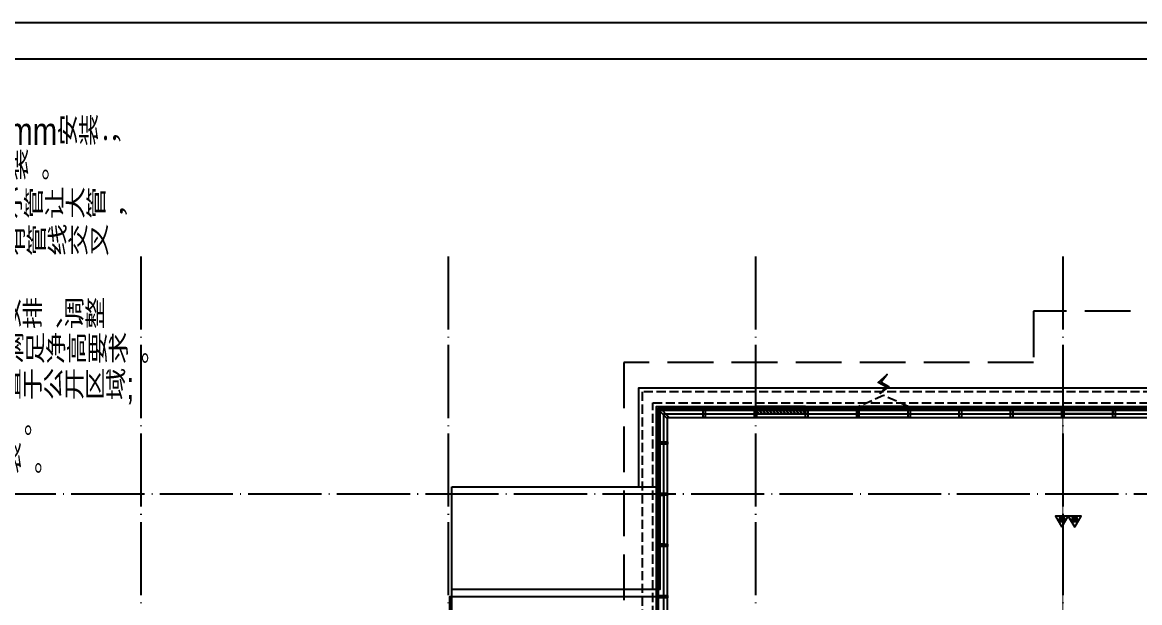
# Model space of a CAD drawing. Extents: x -186750 to 855523, y -12902 to 560425.
# Drawn here: x 108523 to 139057, y 30635 to 46500 of the extents above; entities that cross this region are included whole.
import ezdxf
from ezdxf.xclip import XClip

# ---------------------------------------------------------------- set-up
doc = ezdxf.new("R2010")
doc.units = 0
doc.header["$LTSCALE"] = 1000
doc.header["$MEASUREMENT"] = 0
doc.header["$XCLIPFRAME"] = 0
for name, pattern in [('104-10 轴网$0$DOTE', [2.4200000000000004, 2, -0.2, 0.02, -0.2]), ('8#楼幕墙$0$109-34 轴网$0$L1$0$$AUDIT_BAD_LTYPE1', [0]), ('8#楼幕墙$0$DASH', [0.35, 0.25, -0.1]), ('X-104 8#10#平面$0$109-34 轴网$0$L1$0$$AUDIT_BAD_LTYPE1', [0]), ('X-104 8#10#平面$0$DASH', [0.35, 0.25, -0.1])]:
    doc.linetypes.add(name, pattern=pattern)
for name, color, linetype in [('104-10 轴网$0$A_AXIS-轴线', 252, '104-10 轴网$0$DOTE'), ('8#楼幕墙$0$A-C_玻璃幕墙', 140, 'Continuous'), ('EQUIP_消防', 7, 'Continuous'), ('PIPE-消防', 1, 'Continuous'), ('TWT_TEXT', 7, 'Continuous'), ('X-104 8#10#平面$0$A-E_楼梯', 252, 'Continuous'), ('X-104 8#10#平面$0$A-O_屋面', 201, 'Continuous'), ('X-104 8#10#平面$0$A-O_散水', 134, 'Continuous'), ('X-104 8#10#平面$0$A-SUR_看线', 252, 'Continuous')]:
    doc.layers.add(name, color=color, linetype=linetype)
for name, color, linetype, plot in [('8#楼幕墙$0$04-不打印_辅助线', 165, 'Continuous', False), ('8#楼幕墙$0$04-电动窗', 1, 'Continuous', False), ('X-104 8#10#平面$0$04-不打印_辅助线', 165, 'Continuous', False)]:
    doc.layers.add(name, color=color, linetype=linetype, plot=plot)
doc.styles.add('_HZTXT', font='@ros.shx', dxfattribs={"width": 0.7, "bigfont": '@jd.shx'})

# ---------------------------------------------------------------- blocks, each defined once
blk = doc.blocks.new('fgffgfgfg')
at = {"layer": 'PIPE-消防', "linetype": 'ByBlock', "style": '_HZTXT', "width": 0.8}
for s, p in [('注：', (-124097.6361233729, 20834.86036851962, -2.180216253022055e-08)), ('1、图中除特殊标注外所有压力管道梁下100mm安装；', (-123553.6459654259, 20114.15557414253, -2.180216253022055e-08)), ('所有重力流管道过第一道梁贴梁下找坡安装。', (-122744.4372724282, 19482.7361067902, -2.180216253022055e-08)), ('2、管道安装时同一标高上的管道安装原则：小管让大管，', (-123532.8773195673, 18784.59860984527)), ('有压管让无压管，水管让风管及暖管。所有管线交叉', (-122802.8894692141, 18107.69639962341)), ('处均上返，遇梁处可下返至梁底敷设。', (-122802.8894692141, 17450.25144793268)), ('3、施工承包商应在管线综合的基础上，合理安排、调整', (-123553.6459654259, 16773.14748853777, -2.180216253022055e-08)), ('施工管道的设置位置，避免碰撞和返工，满足净高要求。', (-122830.2516070462, 16137.52036569786, -2.180216253022055e-08)), ('4、自行车库或储藏间分隔加门时，把阀门设置于公开区域; ', (-123553.6459654259, 15481.58529332612, -2.180216253022055e-08)), ('消火栓处为公共区域,不应分隔为私人空间。', (-122830.2364523175, 14823.42973476608, -2.180216253022055e-08)), ('5、地下一层顶部重力流排水管以最小坡度安装。', (-123553.6459654259, 14134.61979121674, -2.180216253022055e-08))]:
    blk.add_text(s, height=500, dxfattribs=at).set_placement(p)
blk = doc.blocks.new('图框-A1')
for points, const_width in [([(5.684341886080801e-13, 0), (841.0000000000002, 0), (841.0000000000002, 594), (5.684341886080801e-13, 594)], 0.05), ([(765.9999999999966, 584), (25.00000000000045, 584), (25.00000000000045, 10), (766.0000000000002, 10)], 0.5)]:
    blk.add_lwpolyline(points, close=True, dxfattribs=dict(const_width=const_width))
at = {"const_width": 0.05}
for points in [[(420.5000000000005, 594), (420.5000000000005, 592)], [(420.5000000000005, 0), (420.5000000000005, 2)]]:
    blk.add_lwpolyline(points, dxfattribs=at)
blk = doc.blocks.new('104-10 轴网')
at = {"layer": '104-10 轴网$0$A_AXIS-轴线', "linetype": '104-10 轴网$0$DOTE'}
for p, q in [((120429.5977508623, 40099.99999999988), (120429.5977508621, -6500.000000000178)), ((128829.5977508623, 40099.99999999988), (128829.5977508621, -6500.000000000186)), ((137229.5977508624, 40099.99999999987), (137229.5977508621, -6500.000000000186)), ((145629.5977508624, 40099.99999999987), (145629.5977508621, -6500.000000000186)), ((168929.5977508623, 33599.99999999987), (113929.5977508621, 33599.99999999983))]:
    blk.add_line(p, q, dxfattribs=at)
at = {"layer": 'Defpoints'}
blk.add_lwpolyline([(104379.5977508624, 45500.00000000001), (178479.5977508625, 45499.99999999999), (178479.5977508625, -11900.00000000001), (104379.5977508624, -11899.99999999996)], close=True, dxfattribs=at)
blk = doc.blocks.new('104-8910 结构')
at = {"layer": 'Defpoints'}
blk.add_lwpolyline([(-19000, -118200), (61000, -118200.0000000002), (60999.99999999996, 41799.99999999983), (-19000, 41799.99999999996)], close=True, dxfattribs=at)
blk = doc.blocks.new('X-104 8#10#平面$0$fdhggh')
at = {"layer": 'X-104 8#10#平面$0$04-不打印_辅助线'}
blk.add_lwpolyline([(19449.99996581458, 12899.99956291614), (19449.99996581458, -2650.000437083887), (-2650.000034185417, -2650.000437083858), (-2650.000034185417, 27849.99956291614), (8450.000000000291, 27849.9995629162), (8450.000000000291, 30799.99956291626), (14149.99996581458, 30799.9995629162), (14149.99996581458, 35949.99956291614), (44349.99996581458, 35949.99956291614), (44349.99996581458, 14449.99956291614), (24500.00000000015, 14449.99956291614), (24500.00000000015, 12899.99956291614)], close=True, dxfattribs=at)
blk = doc.blocks.new('8#楼幕墙$0$ii')
blk.add_lwpolyline([(-1339.999257087533, -5.379672802519053e-05), (0.0007429124671034515, -5.379672802519053e-05), (0.0007429124671034515, -150.000053796728), (-1339.999257087533, -150.000053796728)], close=True)
blk = doc.blocks.new('8#楼幕墙$0$$TCHSYS$WIN2D')
for p, q in [((-0.5, 0.5), (0.5, 0.5)), ((-0.5, 0.5), (-0.4999999999999999, -0.5)), ((0.5, 0.5), (0.4999999999999998, -0.5)), ((0.5, 0.1666666666666666), (-0.5, 0.1666666666666666)), ((0.5, -0.1666666666666667), (-0.5, -0.1666666666666667)), ((-0.4999999999999999, -0.5), (0.5, -0.5))]:
    blk.add_line(p, q)
blk = doc.blocks.new('8#楼幕墙$0$开启扇')
at = {"layer": '8#楼幕墙$0$04-电动窗'}
h = blk.add_hatch(color=1, dxfattribs=at)
h.dxf.hatch_style = 1
h.paths.add_polyline_path([(771.2538212353829, 399.4187931009801), (600.4963348774836, 588.0845509109495), (817.000029503055, 705.4227948976622), (568.9130649687795, 925.0510056701896), (737.6166181836743, 715.3361196324695), (521.1129235581029, 597.9978756457567)])
at = {"linetype": '8#楼幕墙$0$DASH'}
blk.add_lwpolyline([(0, 49.99999999714782), (670, 349.9999999971478), (1340, 49.99999999714782)], dxfattribs=at)
at = {"layer": '8#楼幕墙$0$04-电动窗', "color": 1}
blk.add_lwpolyline([(771.2538212353829, 399.4187931009801), (600.4963348774836, 588.0845509109495), (817.000029503055, 705.4227948976622), (568.9130649687795, 925.0510056701896), (737.6166181836743, 715.3361196324695), (521.1129235581029, 597.9978756457567), (771.2538212353829, 399.4187931009801)], close=True, dxfattribs=at)
at = {"xscale": -1340, "yscale": 300, "zscale": 1340, "rotation": 180}
blk.add_blockref('8#楼幕墙$0$$TCHSYS$WIN2D', (670, -100), dxfattribs=at)
blk = doc.blocks.new('8#楼幕墙$0$$WINLIB2D$00000039')
at = {"color": 0}
for points in [[(-0.4999999999983409, 0.5000000000445652), (-0.4999999999999964, -0.4999999999999716)], [(0.5000000000016591, 0.4999999999536158), (-0.4999999999983409, 0.5000000000445652)], [(0.4999999999983338, -0.5000000000463842), (0.4999999999999609, 0.4999999999999432)], [(-0.499999999999428, 0.1666666667124446), (0.500000000000572, 0.1666666666205998)], [(-0.4518745131427302, -0.1666666666260284), (-0.5000000000072298, 0.08358586507802102)], [(-0.3838834764901549, -0.166666666632409), (-0.4479860405916831, 0.1666666667079113)], [(-0.3158924398378069, -0.166666666637866), (-0.3799950039392748, 0.1666666667006353)], [(-0.2479014031851996, -0.166666666645142), (-0.3120039672867243, 0.1666666666951784)], [(-0.1799103665328481, -0.1666666666505989), (-0.2440129306343159, 0.1666666666887977)], [(-0.1119193298802692, -0.1666666666569512), (-0.1760218939817904, 0.1666666666824455)], [(-0.04392829322788927, -0.1666666666633319), (-0.1080308573293216, 0.1666666666760648)], [(0.02406274342471804, -0.1666666666696841), (-0.04003982067680312, 0.1666666666697125)], [(0.09205378007703402, -0.1666666666751411), (0.02795121597557682, 0.1666666666642556)], [(0.1600448167296129, -0.1666666666815217), (0.0959422526280953, 0.1666666666578749)], [(0.2280358533819644, -0.166666666687874), (0.163933289280525, 0.1666666666505989)], [(0.2960268900345753, -0.1666666666942547), (0.231924325933047, 0.1666666666460657)], [(0.3640179266869801, -0.1666666667006069), (0.2999153625854838, 0.166666666639685)], [(0.4320089633395341, -0.1666666667060639), (0.3679063992380058, 0.166666666632409)], [(0.4999999999916831, -0.1666666667115209), (0.4358974358904746, 0.1666666666260568)], [(-0.500000000000572, -0.1666666666214951), (0.499999999999428, -0.1666666667124446)], [(0.4999999999983338, -0.5000000000463842), (-0.5000000000016662, -0.4999999999554348)]]:
    blk.add_lwpolyline(points, dxfattribs=at)
blk = doc.blocks.new('8#楼幕墙')
at = {"layer": '8#楼幕墙$0$04-不打印_辅助线'}
blk.add_lwpolyline([(19400.00000000023, 12900), (19400.00000000023, -2600), (-2599.999999999767, -2599.999999999942), (-2599.999999999767, 27800), (8500.000000000233, 27800.00000000006), (8500.000000000233, 31000.00000000012), (14200.00000000023, 31000.00000000006), (14200.00000000023, 35900), (44300.00000000023, 35900), (44300.00000000023, 14500), (24130.00000000023, 14500), (24130.00000000023, 12900)], close=True, dxfattribs=at)
at = {"layer": '8#楼幕墙$0$A-C_玻璃幕墙'}
for points in [[(13870.00000000012, 29499.99999214173), (14100.00000000023, 29500), (14100.00000000023, 36000), (44400.00000000023, 36000), (44400.00000000023, 14400), (23970.00000000012, 14400)], [(13930.00000000012, 29449.99999214173), (14150.00000000023, 29450), (14150.00000000023, 35950), (44350.00000000023, 35950), (44350.00000000023, 14450), (24030.00000000012, 14450)], [(13930.00000000012, 29299.99999214173), (14300.00000000023, 29300), (14300.00000000023, 35800), (44200.00000000023, 35800), (44200.00000000023, 14600), (24030.00000000012, 14600)], [(13870.00000000012, 29199.99999214173), (14400.00000000023, 29200), (14400.00000000023, 35700), (44100.00000000023, 35700), (44100.00000000023, 14700), (23970.00000000017, 14700)]]:
    blk.add_lwpolyline(points, dxfattribs=at)
for points in [[(14421.21320343588, 35719.25352524268), (14378.78679656459, 35676.8271183715), (14150.00000000035, 35905.61391493585), (14192.42640687141, 35948.04032180703)], [(15369.99999999721, 36000.00000000617), (15429.99999999721, 36000.00000000617), (15429.99999999721, 35700.00000000652), (15369.99999999721, 35700.00000000652)], [(16769.99999999721, 36000.00000000611), (16829.99999999721, 36000.00000000611), (16829.99999999721, 35700.00000000646), (16769.99999999721, 35700.00000000646)], [(18169.99999999721, 36000.00000000611), (18229.99999999721, 36000.00000000611), (18229.99999999721, 35700.00000000646), (18169.99999999721, 35700.00000000646)], [(19569.99999999721, 36000.00000000611), (19629.99999999721, 36000.00000000611), (19629.99999999721, 35700.00000000646), (19569.99999999721, 35700.00000000646)], [(20969.99999999721, 36000.00000000611), (21029.99999999721, 36000.00000000611), (21029.99999999721, 35700.00000000646), (20969.99999999721, 35700.00000000646)], [(22369.99999999721, 36000.00000000611), (22429.99999999721, 36000.00000000611), (22429.99999999721, 35700.0000000064), (22369.99999999721, 35700.0000000064)], [(23769.99999999721, 36000.00000000611), (23829.99999999721, 36000.00000000611), (23829.99999999721, 35700.0000000064), (23769.99999999721, 35700.0000000064)], [(25169.99999999721, 36000.00000000611), (25229.99999999721, 36000.00000000611), (25229.99999999721, 35700.0000000064), (25169.99999999721, 35700.0000000064)], [(26569.99999999721, 36000.00000000611), (26629.99999999721, 36000.00000000611), (26629.99999999721, 35700.0000000064), (26569.99999999721, 35700.0000000064)], [(14100.00000000012, 34970.00000000582), (14100.00000000012, 35030.00000000582), (14399.99999999965, 35030.00000000582), (14399.99999999965, 34970.00000000582)], [(14100.00000000012, 33570.00000000582), (14100.00000000012, 33630.00000000582), (14399.99999999965, 33630.00000000582), (14399.99999999965, 33570.00000000582)], [(14100.00000000012, 32170.00000000576), (14100.00000000012, 32230.00000000576), (14399.99999999965, 32230.00000000576), (14399.99999999965, 32170.00000000576)], [(14100.00000000012, 30770.00000000576), (14100.00000000012, 30830.00000000576), (14399.99999999965, 30830.00000000576), (14399.99999999965, 30770.00000000576)]]:
    blk.add_lwpolyline(points, close=True, dxfattribs=at)
at = {"layer": '8#楼幕墙$0$A-C_玻璃幕墙', "linetype": '8#楼幕墙$0$109-34 轴网$0$L1$0$$AUDIT_BAD_LTYPE1', "xscale": -1}
blk.add_blockref('8#楼幕墙$0$开启扇', (20969.99999999721, 35950.000000006), dxfattribs=at)
at = {"layer": '8#楼幕墙$0$A-C_玻璃幕墙'}
for p in [(18169.99999999721, 35950.000000006), (25169.99999999721, 35950.000000006), (26569.99999999721, 35950.000000006)]:
    blk.add_blockref('8#楼幕墙$0$ii', p, dxfattribs=at)
at = {"layer": '8#楼幕墙$0$A-C_玻璃幕墙', "rotation": 90}
blk.add_blockref('8#楼幕墙$0$ii', (14150.00000002095, 33570.00000000605), dxfattribs=at)
at = {"layer": 'Defpoints', "color": 2, "linetype": '8#楼幕墙$0$109-34 轴网$0$L1$0$$AUDIT_BAD_LTYPE1', "xscale": 1340, "yscale": 300, "zscale": -1340}
blk.add_blockref('8#楼幕墙$0$$WINLIB2D$00000039', (17499.99999999721, 35850.06370934914), dxfattribs=at)
blk = doc.blocks.new('X-104 8#10#平面')
at = {"linetype": 'X-104 8#10#平面$0$109-34 轴网$0$L1$0$$AUDIT_BAD_LTYPE1'}
blk.add_lwpolyline([(177306.9507218329, 46500.00000000003), (177306.9507218329, -12899.99999999997), (93206.95072183292, -12899.99999999994), (93206.95072183292, 46500.00000000003)], close=True, dxfattribs=at)
at = {"layer": 'X-104 8#10#平面$0$A-E_楼梯', "linetype": 'X-104 8#10#平面$0$109-34 轴网$0$L1$0$$AUDIT_BAD_LTYPE1'}
for p, q in [((120256.950721833, 29499.99999999985), (120256.9512229057, 33799.99956291582)), ((120256.9512229057, 33799.99956291582), (125856.9512229201, 33799.9979246564)), ((120256.9512229056, 30799.99956291582), (125856.9512229201, 30799.9979246564))]:
    blk.add_line(p, q, dxfattribs=at)
at = {"layer": 'X-104 8#10#平面$0$A-O_屋面', "linetype": 'X-104 8#10#平面$0$DASH', "ltscale": 5}
blk.add_lwpolyline([(154556.950721833, 38599.99999999971), (136156.950721833, 38599.99999999971), (136156.950721833, 37199.99999999971), (124956.950721833, 37199.99999999971), (124956.950721833, 30199.99999999971), (119356.950721833, 30199.99999999971), (119356.9507218294, 28799.99999999808), (108156.950721833, 28799.99999999971), (108156.950721833, 17599.99999999971), (106756.950721833, 17599.99999999974), (106756.9507218329, -3603.639836526272), (106756.9507218329, -3600.000000000291), (120956.9507218329, -3600.000000000291), (120956.9507229977, -2699.999986043171), (131256.9507218296, -2699.999986043025), (131256.9507440771, -800.000000000291), (132156.950721833, -800.000000000291), (132156.950721833, 11799.99999999971), (139156.950721833, 11799.99999999968)], dxfattribs=at)
at = {"layer": 'X-104 8#10#平面$0$A-O_散水'}
blk.add_lwpolyline([(125856.9512229028, 33799.9979246564), (125856.9507218301, 35999.99836951931), (156156.9507218301, 35999.99836951931), (156156.9507560156, 14399.99760533168), (136256.9507218328, 14399.99760533168), (136256.9507218328, 13899.99760533168), (156656.9507568069, 13899.99760533168), (156656.9507210388, 36499.99836951931), (125356.9507218301, 36499.99836951931), (125356.9512229028, 33799.99807092955), (125856.9512229028, 33799.9979246564)], dxfattribs=at)
at = {"layer": 'X-104 8#10#平面$0$A-O_散水', "linetype": 'X-104 8#10#平面$0$DASH'}
blk.add_lwpolyline([(125756.9507218365, 29599.99995612782), (125756.9507218301, 36099.99836951931), (156256.9507216718, 36099.99836951931), (156256.9507561739, 14299.99760533168), (131356.95072183, 14299.99760533168), (131356.95072183, 13999.99760533168), (156556.9507566487, 13999.99760533168), (156556.950721197, 36399.99836951931), (125456.9507218301, 36399.99836951931), (125456.9507218365, 29600.00004389173)], close=True, dxfattribs=at)
at = {"layer": 'X-104 8#10#平面$0$A-SUR_看线', "linetype": 'X-104 8#10#平面$0$DASH', "ltscale": 2, "const_width": 30}
blk.add_lwpolyline([(136956.9507218331, 25549.99999999956), (136956.950721833, 35699.99999999985)], dxfattribs=at)
at = {"linetype": 'X-104 8#10#平面$0$109-34 轴网$0$L1$0$$AUDIT_BAD_LTYPE1'}
ref = blk.add_blockref('8#楼幕墙', (111756.9507218327, -1.455191522836685e-10), dxfattribs=at)
XClip(ref).set_block_clipping_path([(-18549.999999999476, -12899.999999999882), (65550.0000000003, 284100.0000000003)])
blk.add_blockref('X-104 8#10#平面$0$fdhggh', (111756.9507218327, -2.91038304567337e-10), dxfattribs=at)
at = {"xscale": 100, "yscale": 100, "zscale": 100}
for p in [(93206.95072183316, 46500.00000000009), (93206.95072183292, -12899.99999999994)]:
    blk.add_blockref('图框-A1', p, dxfattribs=at)
at = {"linetype": 'X-104 8#10#平面$0$109-34 轴网$0$L1$0$$AUDIT_BAD_LTYPE1'}
ref = blk.add_blockref('104-10 轴网', (-8672.647029029395, 2.91038304567337e-11), dxfattribs=at)
XClip(ref).set_block_clipping_path([(104379.59775086239, -11899.999999999955), (178479.5977508624, 45500.000000000044)])
ref = blk.add_blockref('104-8910 结构', (153886.9507218331, -72700.0000000005), dxfattribs=dict(at, rotation=180))
XClip(ref).set_block_clipping_path([(-15919.999999999593, -118200.00000000006), (58180.00000000029, -60800.00000000007)])
blk = doc.blocks.new('$TWTSYS$00000546')
h = blk.add_hatch()
h.set_pattern_fill('ANSI31', color=256, scale=200, style=0)
h.set_pattern_definition([(45, (-38543.80223862439, -6670.830405693208), (-17.67766952966369, 17.67766952966369), [])])
h.paths.add_polyline_path([(-64.92232553117356, 173.7449990885525), (64.922325531159, 173.7449990885525), (64.922325531159, 43.90034802621994), (-64.92232553117356, 43.90034802621994)])
for points in [[(0, 343.6163707387423), (-198.3870041439732, 0), (198.3870041439732, 0)], [(-64.92232553117356, 173.7449990885525), (64.922325531159, 173.7449990885525), (64.922325531159, 43.90034802621994), (-64.92232553117356, 43.90034802621994)]]:
    blk.add_lwpolyline(points, close=True)
blk = doc.blocks.new('灭火器1')
at = {"layer": 'EQUIP_消防', "xscale": 0.88, "yscale": 0.88, "zscale": 0.88, "rotation": 270}
for p in [(283401.6493893405, 14625.69975781103), (283401.6493893405, 14276.53863051755)]:
    blk.add_blockref('$TWTSYS$00000546', p, dxfattribs=at)

msp = doc.modelspace()

# ---------------------------------------------------------------- block references
msp.add_blockref('X-104 8#10#平面', (0, 0))
at = {"xscale": 1.5, "yscale": 1.5, "zscale": 1.5, "rotation": 359.9999898057399}
msp.add_blockref('fgffgfgfg', (281993.4898911388, 12977.77832118778), dxfattribs=at)
at = {"layer": 'TWT_TEXT', "linetype": 'ByBlock', "rotation": 270}
msp.add_blockref('灭火器1', (122655.8315276689, 316401.6493893402), dxfattribs=at)

doc.saveas('drawing.dxf')
